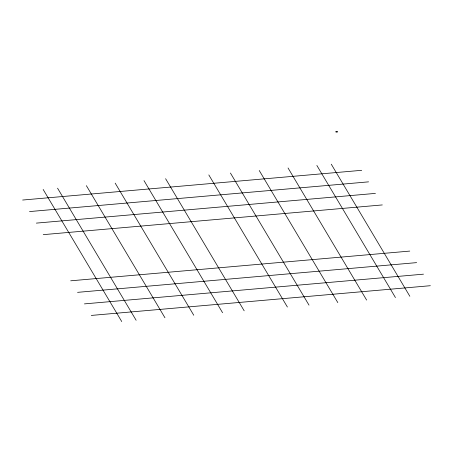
<?xml version="1.0" encoding="UTF-8"?>
<svg xmlns="http://www.w3.org/2000/svg" width="453" height="453" viewBox="0 0 453 453"><rect width="100%" height="100%" fill="white"/><g stroke="black" fill="none" stroke-linecap="round" stroke-linejoin="round"><path stroke-width="0.68" d="M22.65 200.033L361.709 170.311M29.513 211.574L368.572 181.851M36.376 223.114L375.435 193.391M43.245 234.654L382.304 204.932M70.696 280.809L409.755 251.087M77.565 292.349L416.624 262.627M84.428 303.889L423.487 274.167M91.291 315.43L430.35 285.707M331.268 164.19L409.846 296.29M316.862 165.453L395.441 297.553M288.051 167.978L366.63 300.079M259.241 170.504L337.819 302.604M230.43 173.035L309.003 305.129M208.822 174.926L287.395 307.026M165.605 178.714L244.178 310.815M143.997 180.611L222.57 312.712M115.181 183.137L193.759 315.237M86.37 185.662L164.949 317.763M57.559 188.188L136.138 320.288M43.154 189.45L121.732 321.551M337.14 131.449L335.701 131.58L336.041 132.157L337.485 132.027L337.14 131.449"/></g></svg>
